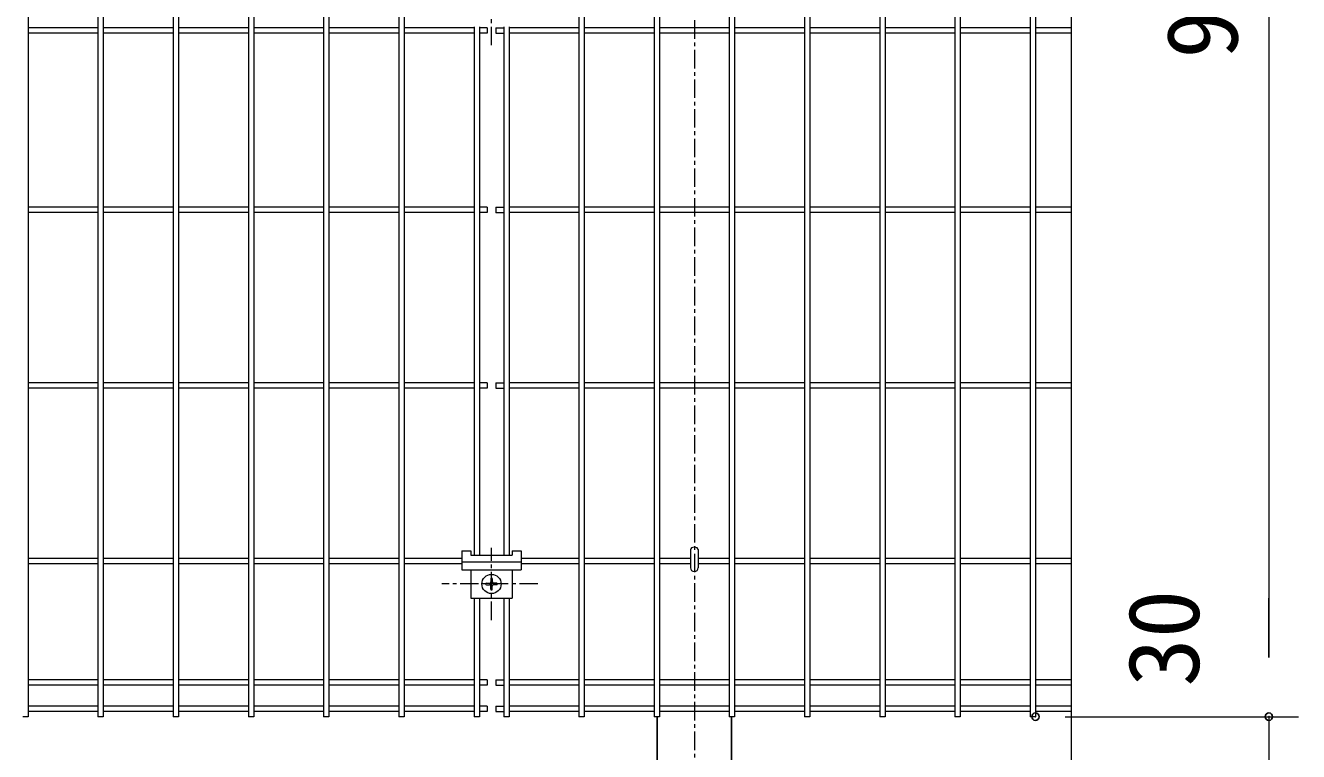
# Model space of a CAD drawing. Units: millimetres, scale not verified. Extents: x -4200 to 4200, y -2970 to 2970.
# Drawn here: x -1641 to -781, y -1639 to -1149 of the extents above; entities that cross this region are included whole.
import ezdxf
from ezdxf.enums import TextEntityAlignment as Align

# ---------------------------------------------------------------- set-up
doc = ezdxf.new("R2010")
doc.units = ezdxf.units.MM
doc.header["$LTSCALE"] = 10
doc.header["$PDMODE"] = 32
doc.header["$PDSIZE"] = 5
doc.linetypes.add('USER1', pattern=[2, 1.25, -0.25, 0.25, -0.25])
for name, color, linetype, lineweight in [('0-0_D-STR2', 7, 'Continuous', 9), ('0-2_D-STR-DIM', 7, 'Continuous', 13), ('0-6_D-BMK', 2, 'USER1', 13), ('0-7_D-STR3', 3, 'Continuous', 13), ('0-8_D-STR1', 1, 'Continuous', 25)]:
    doc.layers.add(name, color=color, linetype=linetype, lineweight=lineweight)
doc.layers.add('0-4_DEFPOINTS', color=7, linetype='Continuous')
doc.styles.add('ＭＳ ゴシック', font='')
doc.styles.get('ＭＳ ゴシック').set_extended_font_data('MS Gothic')

msp = doc.modelspace()

# ---------------------------------------------------------------- linework, layer by layer
at = {"layer": '0-0_D-STR2'}
for p, q in [((-1638.94, -630.58), (-1638.94, -1615.58)), ((-1591.77, -630.58), (-1591.77, -1615.58)), ((-1588.17, -630.58), (-1588.17, -1615.58)), ((-1541, -630.58), (-1541, -1615.58)), ((-1537.4, -630.58), (-1537.4, -1615.58)), ((-1490.23, -630.58), (-1490.23, -1615.58)), ((-1486.63, -630.58), (-1486.63, -1615.58)), ((-1439.46, -630.58), (-1439.46, -1615.58)), ((-1435.86, -630.58), (-1435.86, -1615.58)), ((-1388.69, -630.58), (-1388.69, -1615.58)), ((-1385.09, -630.58), (-1385.09, -1615.58)), ((-1267.12, -630.58), (-1267.12, -1615.58)), ((-1263.52, -630.58), (-1263.52, -1615.58)), ((-1216.35, -630.58), (-1216.35, -1615.58)), ((-1212.75, -630.58), (-1212.75, -1615.58)), ((-1165.58, -630.58), (-1165.58, -1615.58)), ((-1161.98, -630.58), (-1161.98, -1615.58)), ((-1114.81, -630.58), (-1114.81, -1615.58)), ((-1111.21, -630.58), (-1111.21, -1615.58)), ((-1064.04, -630.58), (-1064.04, -1615.58)), ((-1060.44, -630.58), (-1060.44, -1615.58)), ((-1013.27, -630.58), (-1013.27, -1615.58)), ((-1009.67, -630.58), (-1009.67, -1615.58)), ((-962.51, -630.58), (-962.51, -1615.58)), ((-958.91, -630.58), (-958.91, -1615.58)), ((-1591.77, -1150.78), (-1638.94, -1150.78)), ((-1541, -1150.78), (-1588.17, -1150.78)), ((-1490.23, -1150.78), (-1537.4, -1150.78)), ((-1439.46, -1150.78), (-1486.63, -1150.78)), ((-1388.69, -1150.78), (-1435.86, -1150.78)), ((-1337.92, -1150.78), (-1385.09, -1150.78)), ((-1337.92, -1150.1), (-1337.92, -1506.63)), ((-1334.32, -1150.1), (-1334.32, -1506.63)), ((-1329.12, -1150.78), (-1334.32, -1150.78)), ((-1329.12, -1150.78), (-1329.12, -1154.38)), ((-1323.1, -1150.78), (-1317.9, -1150.78)), ((-1323.1, -1150.78), (-1323.1, -1154.38)), ((-1317.89, -1150.1), (-1317.89, -1506.63)), ((-1314.29, -1150.1), (-1314.29, -1506.63)), ((-1267.12, -1150.78), (-1314.29, -1150.78)), ((-1216.35, -1150.78), (-1263.52, -1150.78)), ((-1165.58, -1150.78), (-1212.75, -1150.78)), ((-1114.81, -1150.78), (-1161.98, -1150.78)), ((-1064.04, -1150.78), (-1111.21, -1150.78)), ((-1013.27, -1150.78), (-1060.44, -1150.78)), ((-962.51, -1150.78), (-1009.67, -1150.78)), ((-934.83, -1150.78), (-958.91, -1150.78)), ((-1591.77, -1154.38), (-1638.94, -1154.38)), ((-1541, -1154.38), (-1588.17, -1154.38)), ((-1490.23, -1154.38), (-1537.4, -1154.38)), ((-1439.46, -1154.38), (-1486.63, -1154.38)), ((-1388.69, -1154.38), (-1435.86, -1154.38)), ((-1337.92, -1154.38), (-1385.09, -1154.38)), ((-1329.12, -1154.38), (-1334.32, -1154.38)), ((-1323.1, -1154.38), (-1317.9, -1154.38)), ((-1267.12, -1154.38), (-1314.29, -1154.38)), ((-1216.35, -1154.38), (-1263.52, -1154.38)), ((-1165.58, -1154.38), (-1212.75, -1154.38)), ((-1114.81, -1154.38), (-1161.98, -1154.38)), ((-1064.04, -1154.38), (-1111.21, -1154.38)), ((-1013.27, -1154.38), (-1060.44, -1154.38)), ((-962.51, -1154.38), (-1009.67, -1154.38)), ((-934.83, -1154.38), (-958.91, -1154.38)), ((-1317.89, -1179.6), (-1317.89, -1506.63)), ((-1314.29, -1179.6), (-1314.29, -1506.63)), ((-1591.77, -1271.78), (-1638.94, -1271.78)), ((-1541, -1271.78), (-1588.17, -1271.78)), ((-1490.23, -1271.78), (-1537.4, -1271.78)), ((-1439.46, -1271.78), (-1486.63, -1271.78)), ((-1388.69, -1271.78), (-1435.86, -1271.78)), ((-1337.92, -1271.78), (-1385.09, -1271.78)), ((-1329.12, -1271.78), (-1334.32, -1271.78)), ((-1323.1, -1271.78), (-1323.1, -1275.38)), ((-1323.1, -1271.78), (-1317.9, -1271.78)), ((-1323.1, -1271.95), (-1323.1, -1275.55)), ((-1267.12, -1271.78), (-1314.29, -1271.78)), ((-1216.35, -1271.78), (-1263.52, -1271.78)), ((-1165.58, -1271.78), (-1212.75, -1271.78)), ((-1114.81, -1271.78), (-1161.98, -1271.78)), ((-1064.04, -1271.78), (-1111.21, -1271.78)), ((-1013.27, -1271.78), (-1060.44, -1271.78)), ((-962.51, -1271.78), (-1009.67, -1271.78)), ((-934.83, -1271.78), (-958.91, -1271.78)), ((-1591.77, -1275.38), (-1638.94, -1275.38)), ((-1541, -1275.38), (-1588.17, -1275.38)), ((-1490.23, -1275.38), (-1537.4, -1275.38)), ((-1439.46, -1275.38), (-1486.63, -1275.38)), ((-1388.69, -1275.38), (-1435.86, -1275.38)), ((-1337.92, -1275.38), (-1385.09, -1275.38)), ((-1323.1, -1275.38), (-1317.9, -1275.38)), ((-1267.12, -1275.38), (-1314.29, -1275.38)), ((-1216.35, -1275.38), (-1263.52, -1275.38)), ((-1165.58, -1275.38), (-1212.75, -1275.38)), ((-1114.81, -1275.38), (-1161.98, -1275.38)), ((-1064.04, -1275.38), (-1111.21, -1275.38)), ((-1013.27, -1275.38), (-1060.44, -1275.38)), ((-962.51, -1275.38), (-1009.67, -1275.38)), ((-934.83, -1275.38), (-958.91, -1275.38)), ((-1591.77, -1390.28), (-1638.94, -1390.28)), ((-1541, -1390.28), (-1588.17, -1390.28)), ((-1490.23, -1390.28), (-1537.4, -1390.28)), ((-1439.46, -1390.28), (-1486.63, -1390.28)), ((-1388.69, -1390.28), (-1435.86, -1390.28)), ((-1337.92, -1390.28), (-1385.09, -1390.28)), ((-1329.12, -1390.28), (-1334.32, -1390.28)), ((-1329.12, -1390.28), (-1329.12, -1393.88)), ((-1323.1, -1390.28), (-1317.9, -1390.28)), ((-1323.1, -1390.28), (-1323.1, -1393.88)), ((-1267.12, -1390.28), (-1314.29, -1390.28)), ((-1216.35, -1390.28), (-1263.52, -1390.28)), ((-1165.58, -1390.28), (-1212.75, -1390.28)), ((-1114.81, -1390.28), (-1161.98, -1390.28)), ((-1064.04, -1390.28), (-1111.21, -1390.28)), ((-1013.27, -1390.28), (-1060.44, -1390.28)), ((-962.51, -1390.28), (-1009.67, -1390.28)), ((-934.83, -1390.28), (-958.91, -1390.28)), ((-1591.77, -1393.88), (-1638.94, -1393.88)), ((-1541, -1393.88), (-1588.17, -1393.88)), ((-1490.23, -1393.88), (-1537.4, -1393.88)), ((-1439.46, -1393.88), (-1486.63, -1393.88)), ((-1388.69, -1393.88), (-1435.86, -1393.88)), ((-1337.92, -1393.88), (-1385.09, -1393.88)), ((-1329.12, -1393.88), (-1334.32, -1393.88)), ((-1323.1, -1393.88), (-1317.9, -1393.88)), ((-1267.12, -1393.88), (-1314.29, -1393.88)), ((-1216.35, -1393.88), (-1263.52, -1393.88)), ((-1165.58, -1393.88), (-1212.75, -1393.88)), ((-1114.81, -1393.88), (-1161.98, -1393.88)), ((-1064.04, -1393.88), (-1111.21, -1393.88)), ((-1013.27, -1393.88), (-1060.44, -1393.88)), ((-962.51, -1393.88), (-1009.67, -1393.88)), ((-934.83, -1393.88), (-958.91, -1393.88)), ((-1267.12, -1508.78), (-1306.1, -1508.78)), ((-1337.92, -1535.53), (-1337.92, -1615.58)), ((-1334.32, -1535.53), (-1334.32, -1615.58)), ((-1317.89, -1535.53), (-1317.89, -1615.58)), ((-1317.89, -1535.53), (-1317.89, -1615.58)), ((-1314.29, -1535.53), (-1314.29, -1615.58)), ((-1314.29, -1535.53), (-1314.29, -1615.58)), ((-1638.94, -1615.58), (-1642.54, -1615.58)), ((-1588.17, -1615.58), (-1591.77, -1615.58)), ((-1537.4, -1615.58), (-1541, -1615.58)), ((-1486.63, -1615.58), (-1490.23, -1615.58)), ((-1435.86, -1615.58), (-1439.46, -1615.58)), ((-1385.09, -1615.58), (-1388.69, -1615.58)), ((-1334.32, -1615.58), (-1337.92, -1615.58)), ((-1314.29, -1615.58), (-1317.89, -1615.58)), ((-1263.52, -1615.58), (-1267.12, -1615.58)), ((-1212.75, -1615.58), (-1216.35, -1615.58)), ((-1161.98, -1615.58), (-1165.58, -1615.58)), ((-1111.21, -1615.58), (-1114.81, -1615.58)), ((-1060.44, -1615.58), (-1064.04, -1615.58)), ((-1009.67, -1615.58), (-1013.27, -1615.58)), ((-958.91, -1615.58), (-962.51, -1615.58))]:
    msp.add_line(p, q, dxfattribs=at)
at = {"layer": '0-0_D-STR2', "color": 4}
for p, q in [((-1591.77, -1508.78), (-1638.94, -1508.78)), ((-1591.77, -1512.38), (-1638.94, -1512.38)), ((-1541, -1508.78), (-1588.17, -1508.78)), ((-1541, -1512.38), (-1588.17, -1512.38)), ((-1490.23, -1508.78), (-1537.4, -1508.78)), ((-1490.23, -1512.38), (-1537.4, -1512.38)), ((-1439.46, -1508.78), (-1486.63, -1508.78)), ((-1439.46, -1512.38), (-1486.63, -1512.38)), ((-1388.69, -1508.78), (-1435.86, -1508.78)), ((-1388.69, -1512.38), (-1435.86, -1512.38)), ((-1346.13, -1508.78), (-1385.09, -1508.78)), ((-1346.13, -1512.38), (-1385.09, -1512.38)), ((-1267.12, -1508.78), (-1306.1, -1508.78)), ((-1267.12, -1512.38), (-1306.1, -1512.38)), ((-1216.35, -1508.78), (-1263.52, -1508.78)), ((-1216.35, -1512.38), (-1263.52, -1512.38)), ((-1191.75, -1508.78), (-1212.75, -1508.78)), ((-1191.75, -1512.38), (-1212.75, -1512.38)), ((-1165.58, -1508.78), (-1186.58, -1508.78)), ((-1165.58, -1512.38), (-1186.58, -1512.38)), ((-1114.81, -1508.78), (-1161.98, -1508.78)), ((-1114.81, -1512.38), (-1161.98, -1512.38)), ((-1064.04, -1508.78), (-1111.21, -1508.78)), ((-1064.04, -1512.38), (-1111.21, -1512.38)), ((-1013.27, -1508.78), (-1060.44, -1508.78)), ((-1013.27, -1512.38), (-1060.44, -1512.38)), ((-962.51, -1508.78), (-1009.67, -1508.78)), ((-962.51, -1512.38), (-1009.67, -1512.38)), ((-934.83, -1508.78), (-958.91, -1508.78)), ((-934.83, -1512.38), (-958.91, -1512.38)), ((-1591.77, -1590.76), (-1638.94, -1590.76)), ((-1591.77, -1594.36), (-1638.94, -1594.36)), ((-1541, -1590.76), (-1588.17, -1590.76)), ((-1541, -1594.36), (-1588.17, -1594.36)), ((-1490.23, -1590.76), (-1537.4, -1590.76)), ((-1490.23, -1594.36), (-1537.4, -1594.36)), ((-1439.46, -1590.76), (-1486.63, -1590.76)), ((-1439.46, -1594.36), (-1486.63, -1594.36)), ((-1388.69, -1590.76), (-1435.86, -1590.76)), ((-1388.69, -1594.36), (-1435.86, -1594.36)), ((-1337.92, -1590.76), (-1385.09, -1590.76)), ((-1337.92, -1594.36), (-1385.09, -1594.36)), ((-1329.12, -1590.76), (-1334.32, -1590.76)), ((-1329.12, -1594.36), (-1334.32, -1594.36)), ((-1329.12, -1590.76), (-1329.12, -1594.36)), ((-1323.1, -1590.76), (-1323.1, -1594.36)), ((-1323.1, -1590.76), (-1317.9, -1590.76)), ((-1323.1, -1594.36), (-1317.9, -1594.36)), ((-1267.12, -1590.76), (-1314.29, -1590.76)), ((-1267.12, -1594.36), (-1314.29, -1594.36)), ((-1216.35, -1590.76), (-1263.52, -1590.76)), ((-1216.35, -1594.36), (-1263.52, -1594.36)), ((-1165.58, -1590.76), (-1212.75, -1590.76)), ((-1165.58, -1594.36), (-1212.75, -1594.36)), ((-1114.81, -1590.76), (-1161.98, -1590.76)), ((-1114.81, -1594.36), (-1161.98, -1594.36)), ((-1064.04, -1590.76), (-1111.21, -1590.76)), ((-1064.04, -1594.36), (-1111.21, -1594.36)), ((-1013.27, -1590.76), (-1060.44, -1590.76)), ((-1013.27, -1594.36), (-1060.44, -1594.36)), ((-962.51, -1590.76), (-1009.67, -1590.76)), ((-962.51, -1594.36), (-1009.67, -1594.36)), ((-934.83, -1590.76), (-958.91, -1590.76)), ((-934.83, -1594.36), (-958.91, -1594.36)), ((-1591.77, -1608.38), (-1638.94, -1608.38)), ((-1591.77, -1611.98), (-1638.94, -1611.98)), ((-1541, -1608.38), (-1588.17, -1608.38)), ((-1541, -1611.98), (-1588.17, -1611.98)), ((-1490.23, -1608.38), (-1537.4, -1608.38)), ((-1490.23, -1611.98), (-1537.4, -1611.98)), ((-1439.46, -1608.38), (-1486.63, -1608.38)), ((-1439.46, -1611.98), (-1486.63, -1611.98)), ((-1388.69, -1608.38), (-1435.86, -1608.38)), ((-1388.69, -1611.98), (-1435.86, -1611.98)), ((-1337.92, -1608.38), (-1385.09, -1608.38)), ((-1337.92, -1611.98), (-1385.09, -1611.98)), ((-1329.12, -1608.38), (-1334.32, -1608.38)), ((-1329.12, -1611.98), (-1334.32, -1611.98)), ((-1329.12, -1608.38), (-1329.12, -1611.98)), ((-1323.1, -1608.38), (-1323.1, -1611.98)), ((-1323.1, -1608.38), (-1317.9, -1608.38)), ((-1323.1, -1611.98), (-1317.9, -1611.98)), ((-1267.12, -1608.38), (-1314.29, -1608.38)), ((-1267.12, -1611.98), (-1314.29, -1611.98)), ((-1216.35, -1608.38), (-1263.52, -1608.38)), ((-1216.35, -1611.98), (-1263.52, -1611.98)), ((-1165.58, -1608.38), (-1212.75, -1608.38)), ((-1165.58, -1611.98), (-1212.75, -1611.98)), ((-1114.81, -1608.38), (-1161.98, -1608.38)), ((-1114.81, -1611.98), (-1161.98, -1611.98)), ((-1064.04, -1608.38), (-1111.21, -1608.38)), ((-1064.04, -1611.98), (-1111.21, -1611.98)), ((-1013.27, -1608.38), (-1060.44, -1608.38)), ((-1013.27, -1611.98), (-1060.44, -1611.98)), ((-962.51, -1608.38), (-1009.67, -1608.38)), ((-962.51, -1611.98), (-1009.67, -1611.98)), ((-934.83, -1608.38), (-958.91, -1608.38)), ((-934.83, -1611.98), (-958.91, -1611.98))]:
    msp.add_line(p, q, dxfattribs=at)
at = {"layer": '0-0_D-STR2'}
msp.add_lwpolyline([(-1329.12, -1271.78), (-1329.12, -1275.38), (-1334.32, -1275.38)], dxfattribs=at)
at = {"layer": '0-2_D-STR-DIM'}
for p, q in [((-934.83, 883.32), (-934.83, -1646.03)), ((-801.28, -670.58), (-801.28, -1575.58)), ((-801.28, -1575.58), (-801.28, -1535.58)), ((-938.91, -1615.58), (-781.28, -1615.58)), ((-938.91, -1615.58), (-781.28, -1615.58)), ((-801.28, -1615.58), (-801.28, -1646.03))]:
    msp.add_line(p, q, dxfattribs=at)
at = {"layer": '0-4_DEFPOINTS'}
for p in [(-958.91, -1615.58), (-958.91, -1615.58), (-801.28, -1615.58)]:
    msp.add_point(p, dxfattribs=at)
at = {"layer": '0-6_D-BMK'}
for p, q in [((-1189.18, 794.42), (-1189.18, -1980.33)), ((-1326.1, -1162.5), (-1326.1, -1113.7)), ((-1326.1, -1550.43), (-1326.1, -1501.63)), ((-1294.8, -1526.03), (-1359.62, -1526.03))]:
    msp.add_line(p, q, dxfattribs=at)
at = {"layer": '0-7_D-STR3'}
for p, q in [((-1346.13, -1503.73), (-1346.13, -1516.53)), ((-1346.13, -1503.73), (-1340.13, -1503.73)), ((-1312.13, -1503.73), (-1306.13, -1503.73)), ((-1312.13, -1503.73), (-1312.13, -1506.63)), ((-1306.13, -1503.73), (-1306.13, -1516.53)), ((-1191.78, -1502.86), (-1191.78, -1515.03)), ((-1191.75, -1502.86), (-1191.75, -1515.03)), ((-1186.58, -1502.86), (-1186.58, -1515.03)), ((-1186.55, -1502.86), (-1186.55, -1515.03)), ((-1346.13, -1511.03), (-1306.13, -1511.03)), ((-1346.13, -1516.53), (-1306.13, -1516.53)), ((-1340.13, -1516.53), (-1340.13, -1535.53)), ((-1312.13, -1516.53), (-1312.13, -1535.53)), ((-1329.6, -1525.53), (-1327.6, -1525.53)), ((-1329.6, -1526.53), (-1327.6, -1526.53)), ((-1326.6, -1522.53), (-1326.6, -1524.53)), ((-1326.6, -1529.53), (-1326.6, -1527.53)), ((-1325.6, -1522.53), (-1325.6, -1524.53)), ((-1325.6, -1529.53), (-1325.6, -1527.53)), ((-1322.6, -1525.53), (-1324.6, -1525.53)), ((-1322.6, -1526.53), (-1324.6, -1526.53)), ((-1340.13, -1535.53), (-1312.13, -1535.53))]:
    msp.add_line(p, q, dxfattribs=at)
msp.add_lwpolyline([(-1340.13, -1503.73), (-1340.13, -1506.63), (-1312.13, -1506.63)], dxfattribs=at)
msp.add_circle((-1326.1, -1526.03), 6.5, dxfattribs=at)
for centre, radius, start, end in [((-1189.18, -1515.03), 2.6, 180, 0), ((-1189.15, -1515.03), 2.6, 180, 0), ((-1329.6, -1526.03), 0.5, 90.00001, 270), ((-1327.6, -1524.53), 1, 270, 0.00001), ((-1327.6, -1527.53), 1, 0, 90), ((-1326.1, -1522.53), 0.5, 0, 179.99999), ((-1326.1, -1529.53), 0.5, 180.00002, 0.00001), ((-1324.6, -1524.53), 1, 180.00001, 270), ((-1324.6, -1527.53), 1, 90, 180.00001), ((-1322.6, -1526.03), 0.5, 270.00049, 90.00046)]:
    msp.add_arc(centre, radius, start, end, dxfattribs=at)
for centre in [(-1189.18, -1502.88), (-1189.15, -1502.88)]:
    msp.add_ellipse(centre, major_axis=(-2.6, 0), ratio=0.649974, start_param=3.141593, end_param=6.283185, dxfattribs=at)
at = {"layer": '0-8_D-STR1'}
for p, q in [((-1214.18, -1615.58), (-1214.18, -1946.03)), ((-1164.18, -1615.58), (-1164.18, -1946.03))]:
    msp.add_line(p, q, dxfattribs=at)

# ---------------------------------------------------------------- texts
at = {"layer": '0-2_D-STR-DIM', "style": 'ＭＳ ゴシック'}
for s, p in [('985', (-808.03, -1171.56)), ('30', (-834.03, -1595.33))]:
    msp.add_text(s, height=48.09, rotation=90, dxfattribs=at).set_placement(p, align=Align.BOTTOM_LEFT)

doc.saveas('drawing.dxf')
